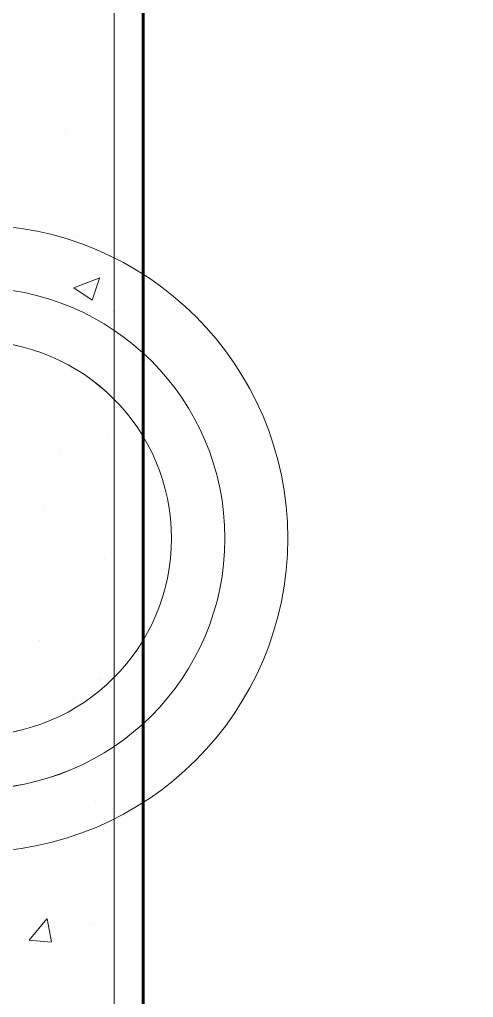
# Model space of a CAD drawing. Header units: millimetres. Extents: x 470010 to 1231400, y -134005 to 421770.
# Drawn here: x 672908 to 673221, y -40286 to -39611 of the extents above; entities that cross this region are included whole.
import ezdxf
from ezdxf.enums import TextEntityAlignment as Align

# ---------------------------------------------------------------- set-up
doc = ezdxf.new("R2010")
doc.units = ezdxf.units.MM
doc.layers.get('Defpoints').update_dxf_attribs({"color": 140})
for name, color, linetype, lineweight in [('0) шп потолок', 3, 'Continuous', 60), ('АР_Стены ПЕНОблок', 52, 'Continuous', 20), ('АР_Штриховка', 8, 'Continuous', 0)]:
    doc.layers.add(name, color=color, linetype=linetype, lineweight=lineweight)
doc.layers.add('АР_Делит', color=120, linetype='Continuous', lineweight=0, plot=False)
doc.styles.add('style1', font='ARIALN.TTF')

# ---------------------------------------------------------------- blocks, each defined once
blk = doc.blocks.new('A$C9108343f')
at = {"layer": '0) шп потолок'}
blk.add_lwpolyline([(14844.96, 52575), (14844.96, 61255), (7274.96, 61255), (7274.96, 52155), (13824.96, 52155)], dxfattribs=at)
at = {"layer": 'АР_Делит', "color": 18, "true_color": 0x000000}
for radius in [216.34, 173.04, 136.21]:
    blk.add_circle((7158.34, 60396.92), radius, dxfattribs=at)
at = {"layer": 'АР_Стены ПЕНОблок', "color": 18, "linetype": 'Continuous', "lineweight": 20, "true_color": 0x000000}
blk.add_line((7254.96, 21355), (7254.96, 97555), dxfattribs=at)
at = {"layer": 'АР_Штриховка', "color": 18, "linetype": 'Continuous', "lineweight": 0, "true_color": 0x000000}
for p, q in [((7246.58, 60697.57), (7246.58, 60697.57)), ((7221.64, 60676.35), (7221.64, 60676.35)), ((7227.59, 60606.08), (7227.59, 60606.08)), ((7227.28, 60569.83), (7245.07, 60576.65)), ((7239.87, 60561.16), (7245.02, 60576.5)), ((7227.22, 60569.68), (7239.85, 60561.16)), ((7254.3, 60553.17), (7254.3, 60553.17)), ((7225.74, 60512.44), (7225.74, 60512.44)), ((7251.21, 60468.62), (7251.21, 60468.62)), ((7217.1, 60454.53), (7217.1, 60454.53)), ((7206.53, 60418.15), (7206.53, 60418.15)), ((7248.12, 60384.06), (7248.12, 60384.06)), ((7203.3, 60326.34), (7203.3, 60326.34)), ((7245.03, 60299.51), (7245.03, 60299.51)), ((7207.78, 60281.92), (7207.78, 60281.92)), ((7226.84, 60284.45), (7226.84, 60284.45)), ((7232.68, 60238.82), (7232.68, 60238.82)), ((7241.95, 60214.95), (7241.95, 60214.95)), ((7196.47, 60119.8), (7208.71, 60134.4)), ((7211.87, 60118.51), (7208.93, 60134.43)), ((7216.35, 60132.89), (7216.35, 60132.89)), ((7238.86, 60130.4), (7238.86, 60130.4)), ((7196.47, 60119.8), (7211.65, 60118.47))]:
    blk.add_line(p, q, dxfattribs=at)
at = {"layer": 'Defpoints', "color": 18, "true_color": 0x000000, "style": 'style1'}
for p in [(143949.34, 316089.12), (143974.98, 281639.5), (143890.4, 273244.71), (143839.99, 264276.81), (143967.75, 254892.38), (12251.96, 104178.14), (12382.58, 96023.14)]:
    blk.add_attdef('АР-ПОМЕЩЕНИЕ:НАИМЕНОВАНИЕ', text='', height=100, dxfattribs=at).set_placement(p, align=Align.MIDDLE)
at = {"layer": 'Defpoints', "color": 18, "true_color": 0x000000, "style": 'style1', "flags": 8}
for p in [(143951.3, 279099.09), (143848.34, 269251.11), (143875.33, 260094.25), (144049.74, 250824.7), (163419.28, 238153.36), (155897.46, 237965.97), (183037.2, 237965.97), (143342.94, 237876.19)]:
    blk.add_attdef('АР-ПОМЕЩЕНИЕ:НАИМЕНОВАНИЕ', text='', height=100, dxfattribs=at).set_placement(p, align=Align.MIDDLE)

msp = doc.modelspace()

# ---------------------------------------------------------------- linework, layer by layer
at = {"layer": '0) шп потолок'}
msp.add_lwpolyline([(680563.57, -47791.242), (680563.57, -39111.242), (672993.57, -39111.242), (672993.57, -48211.242), (679543.57, -48211.242)], dxfattribs=at)
at = {"layer": 'АР_Делит', "color": 18, "true_color": 0x000000}
for radius in [216.336, 173.036, 136.212]:
    msp.add_circle((672876.957, -39969.322), radius, dxfattribs=at)
at = {"layer": 'АР_Стены ПЕНОблок', "color": 18, "linetype": 'Continuous', "lineweight": 20, "true_color": 0x000000}
msp.add_line((672973.57, -79011.242), (672973.57, -2811.242), dxfattribs=at)
at = {"layer": 'АР_Штриховка', "color": 18, "linetype": 'Continuous', "lineweight": 0, "true_color": 0x000000}
for p, q in [((672945.897, -39796.416), (672963.681, -39789.589)), ((672958.48, -39805.086), (672963.63, -39789.737)), ((672945.831, -39796.56), (672958.466, -39805.082)), ((672915.082, -40246.44), (672927.327, -40231.847)), ((672930.482, -40247.732), (672927.545, -40231.811)), ((672915.081, -40246.444), (672930.263, -40247.772))]:
    msp.add_line(p, q, dxfattribs=at)

# ---------------------------------------------------------------- block references
msp.add_blockref('A$C9108343f', (665718.612, -100366.242))

doc.saveas('drawing.dxf')
